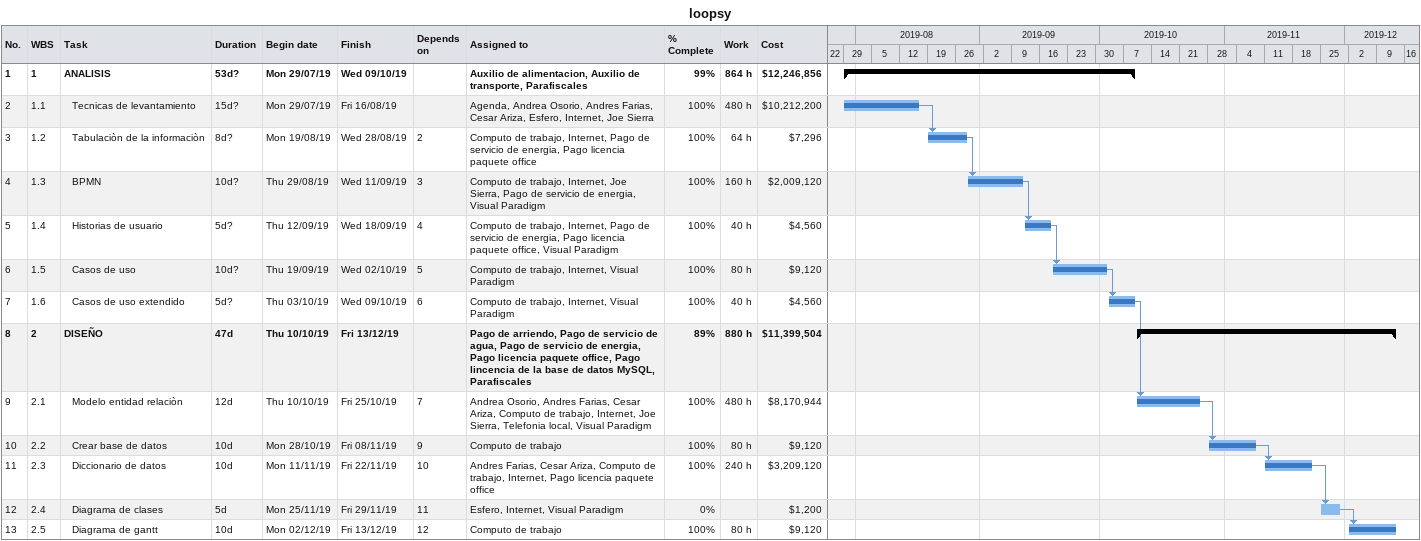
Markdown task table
loopsy

| ID | WBS | Task | Duration | Start | Finish | Predecessors | Resources | % complete | Work (h) | Cost ($) |
|---|---|---|---|---|---|---|---|---|---|---|
| 1 | 1 | **ANALISIS** | 53d? | 2019-07-29 | 2019-10-09 |  | Auxilio de alimentacion, Auxilio de transporte, Parafiscales | 99 | 864 | 12246856 |
| 2 | 1.1 | Tecnicas de levantamiento | 15d? | 2019-07-29 | 2019-08-16 |  | Agenda, Andrea Osorio, Andres Farias, Cesar Ariza, Esfero, Internet, Joe Sierra | 100 | 480 | 10212200 |
| 3 | 1.2 | Tabulaciòn de la informaciòn | 8d? | 2019-08-19 | 2019-08-28 | 2 | Computo de trabajo, Internet, Pago de servicio de energia, Pago licencia paquete office | 100 | 64 | 7296 |
| 4 | 1.3 | BPMN | 10d? | 2019-08-29 | 2019-09-11 | 3 | Computo de trabajo, Internet, Joe Sierra, Pago de servicio de energia, Visual Paradigm | 100 | 160 | 2009120 |
| 5 | 1.4 | Historias de usuario | 5d? | 2019-09-12 | 2019-09-18 | 4 | Computo de trabajo, Internet, Pago de servicio de energia, Pago licencia paquete office, Visual Paradigm | 100 | 40 | 4560 |
| 6 | 1.5 | Casos de uso | 10d? | 2019-09-19 | 2019-10-02 | 5 | Computo de trabajo, Internet, Visual Paradigm | 100 | 80 | 9120 |
| 7 | 1.6 | Casos de uso extendido | 5d? | 2019-10-03 | 2019-10-09 | 6 | Computo de trabajo, Internet, Visual Paradigm | 100 | 40 | 4560 |
| 8 | 2 | **DISEÑO** | 47d | 2019-10-10 | 2019-12-13 |  | Pago de arriendo, Pago de servicio de agua, Pago de servicio de energia, Pago licencia paquete office, Pago lincencia de la base de datos MySQL, Parafiscales | 89 | 880 | 11399504 |
| 9 | 2.1 | Modelo entidad relaciòn | 12d | 2019-10-10 | 2019-10-25 | 7 | Andrea Osorio, Andres Farias, Cesar Ariza, Computo de trabajo, Internet, Joe Sierra, Telefonia local, Visual Paradigm | 100 | 480 | 8170944 |
| 10 | 2.2 | Crear base de datos | 10d | 2019-10-28 | 2019-11-08 | 9 | Computo de trabajo | 100 | 80 | 9120 |
| 11 | 2.3 | Diccionario de datos | 10d | 2019-11-11 | 2019-11-22 | 10 | Andres Farias, Cesar Ariza, Computo de trabajo, Internet, Pago licencia paquete office | 100 | 240 | 3209120 |
| 12 | 2.4 | Diagrama de clases | 5d | 2019-11-25 | 2019-11-29 | 11 | Esfero, Internet, Visual Paradigm | 0 |  | 1200 |
| 13 | 2.5 | Diagrama de gantt | 10d | 2019-12-02 | 2019-12-13 | 12 | Computo de trabajo | 100 | 80 | 9120 |
